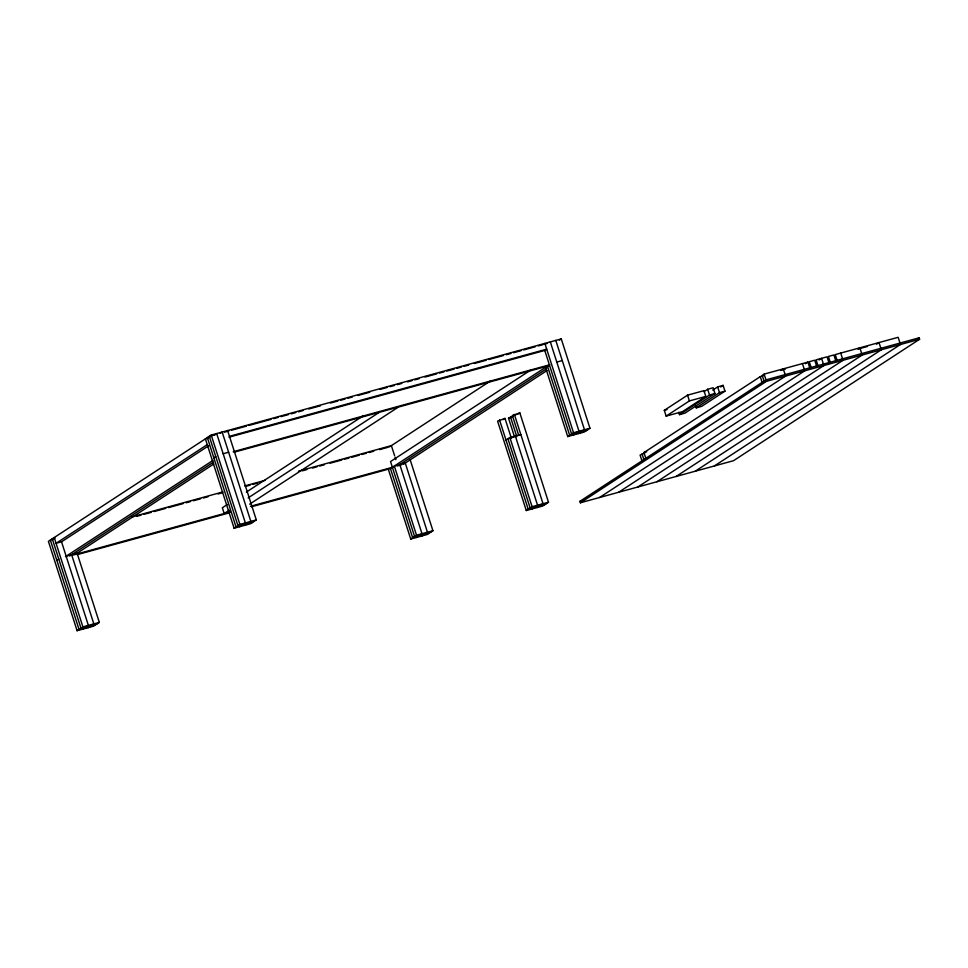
<?xml version="1.0" encoding="UTF-8"?>
<svg xmlns="http://www.w3.org/2000/svg" width="968" height="968" viewBox="0 0 968 968"><rect width="100%" height="100%" fill="white"/><g stroke="black" fill="none" stroke-linecap="round" stroke-linejoin="round"><path stroke-width="1.45" d="M545.516 367.38L567.72 436.556L584.127 432.055L589.948 428.255L561.259 338.897L211.218 435.068L48.4 541.342L77.089 630.7L93.497 626.199L99.317 622.4L77.101 553.212L66.163 556.225M214.158 435.213L216.687 433.567L245.376 522.926L239.568 526.725M220.22 433.337L222.156 432.067L250.845 521.425L245.037 525.225M207.249 444.639L56.071 543.314L61.541 541.814L208.943 445.595M56.822 560.254L58.758 558.996M213.819 457.779L215.755 456.521M65.485 556.66L212.984 460.393M69.696 555.983L213.408 462.184M75.165 554.482L213.843 463.974M227.395 504.473L222.35 507.764L224.201 513.536L229.247 510.233M246.308 492.131L363.544 415.611M248.159 497.891L379.262 412.32M249.647 504.159L398.405 407.056M77.089 630.7L82.909 626.913L99.317 622.4M208.132 438.117L205.398 438.867L234.099 528.226L239.907 524.438L256.314 519.925L227.625 430.566M82.558 629.2L88.378 625.401L61.504 541.717M88.028 627.7L93.848 623.9L71.632 554.724M256.314 519.925L250.506 523.724L234.099 528.226M389.439 446.901L490.994 380.618M559.322 340.155L561.259 338.897M530.476 370.224L390.54 461.554L414.594 536.502L431.002 531.989M390.443 468.585L549.388 364.839M399.119 464.991L546.617 368.723M403.329 464.313L547.041 370.514M511.37 438.25L504.994 418.394L497.588 421.165L526.277 510.523L542.685 506.01L548.505 502.223L519.816 412.852L512.399 415.623L518.775 435.479M503.058 419.652L504.994 418.394M514.444 436.592L508.527 418.152L513.197 416.143M517.868 414.123L519.816 412.852M506.01 440.077L509.882 437.548L520.82 434.535M513.415 437.306L515.351 436.036L537.567 505.223L531.747 509.023M388.41 469.528L410.722 539.031L416.53 535.231L432.938 530.73L410.178 459.812M567.72 436.556L573.54 432.756L589.948 428.255M416.192 537.53L422 533.731L399.796 464.555M573.189 435.055L579.009 431.256L550.32 341.898M421.661 536.03L427.469 532.231L405.156 462.728M578.658 433.555L584.478 429.756L555.789 340.397M432.938 530.73L427.13 534.518L410.722 539.031M664.302 410.335L687.558 395.162L703.966 390.649L705.817 396.42L682.561 411.594L666.153 416.107L664.302 410.335L667.037 409.585M666.153 416.107L689.41 400.921L705.817 396.42M703.918 391.713L707.668 389.269L713.138 387.769L714.989 393.528L684.945 413.142L679.475 414.643L678.737 412.332M526.277 510.523L532.097 506.724L548.505 502.223M712.75 390.092L717.639 386.897L723.108 385.385L724.959 391.157L701.703 406.342L696.234 407.843L695.496 405.531M720.664 386.982L723.108 385.385M537.216 507.51L543.036 503.723L514.347 414.364M679.475 414.643L709.52 395.029L714.989 393.528M696.234 407.843L719.49 392.657L724.959 391.157M644.761 453.072L640.09 455.081L641.941 460.853M645.825 458.324L643.974 452.552L760.267 376.649L763.002 375.899M809.756 367.864L807.905 362.092L764.139 374.12L762.203 375.378L764.055 381.15M579.917 501.327L765.99 379.879L919.14 337.808L919.6 339.248L733.526 460.695L580.376 502.779L579.917 501.327L582.651 500.577M780.752 370.502L783.281 368.856L785.605 376.068L599.519 497.516M580.376 502.779L766.462 381.319L919.6 339.248M805.376 363.738L807.905 362.092M819.049 359.975L821.578 358.341L823.889 365.541L637.803 486.989M618.661 492.252L804.747 370.804L802.436 363.593M827.737 363.871L830.266 362.226L828.414 356.454L833.884 354.954L835.735 360.725M656.957 481.737L843.031 360.277L840.72 353.078M876.476 344.209L879.005 342.551L881.316 349.763L695.242 471.21M676.1 476.474L862.173 355.026L859.862 347.814L857.914 349.085L867.485 346.447M714.384 465.959L900.458 344.499L898.147 337.3L835.251 354.578L837.102 360.35M916.611 339.453L919.14 337.808M214.751 434.838L209.282 436.338L237.971 525.697L254.378 521.195M224.576 432.139L228.932 430.941M231.509 430.228L246.356 426.15M248.97 425.436L271.04 419.362M273.702 418.636L278.3 417.377M280.986 416.639L288.464 414.582M291.174 413.832L295.724 412.586M298.447 411.836L302.984 410.589M308.792 408.992L320.408 405.798M330.463 403.039L337.832 401.018M340.639 400.244L345.092 399.022M347.923 398.247L352.352 397.025M358.112 395.44L369.776 392.234M379.928 389.451L387.212 387.442M390.104 386.656L394.484 385.445M397.364 384.659L401.756 383.449M407.528 381.864L411.944 380.654M414.788 379.867L419.217 378.645M425.049 377.048L436.689 373.854M439.472 373.091L443.961 371.857M446.732 371.095L454.149 369.05M456.896 368.3L461.421 367.054M464.156 366.303L468.694 365.057M474.32 363.508L486.154 360.253M488.84 359.515L503.36 355.534M506.276 354.736L510.898 353.465M513.536 352.739L521.087 350.658M523.7 349.944L535.316 346.75M538.22 345.951L542.915 344.668M544.282 344.293L547.017 343.543M210.08 436.846L207.346 437.596L236.035 526.967L252.442 522.454M229.476 436.326L546.702 349.17L544.766 350.428L228.993 437.197M223.16 453.75L228.629 452.25M556.794 362.08L562.263 360.568M233.191 451.729L549.824 364.73M234.159 452.189L549.328 365.589M55.007 538.063L52.272 538.813L80.973 628.171L97.381 623.67M131.466 517.057L222.942 491.913M244.722 485.936L265.05 480.346M298.447 471.174L391.374 445.643L394.617 455.722M53.071 539.321L50.336 540.071L79.025 629.442L95.433 624.929M136.597 516.38L141.134 515.133M143.869 514.383L151.298 512.338M154.057 511.576L165.697 508.381M168.601 507.583L183.158 503.578M186.074 502.779L190.514 501.557M193.346 500.783L200.678 498.774M203.534 497.988L207.938 496.778M218.078 493.982L222.458 492.785M245.691 486.396L250.095 485.186M252.951 484.411L257.367 483.189M302.318 470.835L306.844 469.601M312.483 468.052L317.032 466.794M319.743 466.056L324.304 464.797M330.124 463.2L341.764 460.006M344.426 459.268L349.049 457.997M351.686 457.271L359.237 455.202M361.851 454.488L366.509 453.205M369.111 452.492L373.781 451.209M379.601 449.6L388.071 447.276M512.399 415.623L516.501 414.498M508.527 418.152L511.261 417.402M405.265 463.043L394.327 466.056L416.53 535.231M73.278 555.003L230.142 511.903M250.482 506.312L392.814 467.205M397.17 466.007L401.526 464.809M77.15 554.664L229.658 512.762M251.438 506.772L390.878 468.464M512.048 437.681L507.946 438.806L530.161 507.994L546.569 503.481M781.345 370.115L785.447 368.989M588.012 429.514L571.604 434.027L544.73 350.343M586.076 430.784L569.668 435.298L547.452 366.11M764.853 381.658L762.119 382.408L760.267 376.649M643.974 452.552L646.709 451.802M646.612 458.832L643.877 459.582L642.026 453.823M429.066 533.259L412.658 537.772L390.346 468.258M544.621 504.751L528.213 509.253L499.524 419.894M828.898 362.601L827.047 356.829L816.109 359.842L817.96 365.601M816.593 365.977L814.741 360.217L809.272 361.717L811.124 367.477M764.139 374.12L766.462 381.319M717.639 386.897L719.49 392.657M707.668 389.269L709.52 395.029M687.558 395.162L689.41 400.921M544.851 343.398L573.54 432.756M510.463 416.893L516.839 436.749M509.882 437.548L532.097 506.724M395.077 457.162L395.876 459.643M211.218 435.068L239.907 524.438M54.22 537.543L82.909 626.913"/></g></svg>
